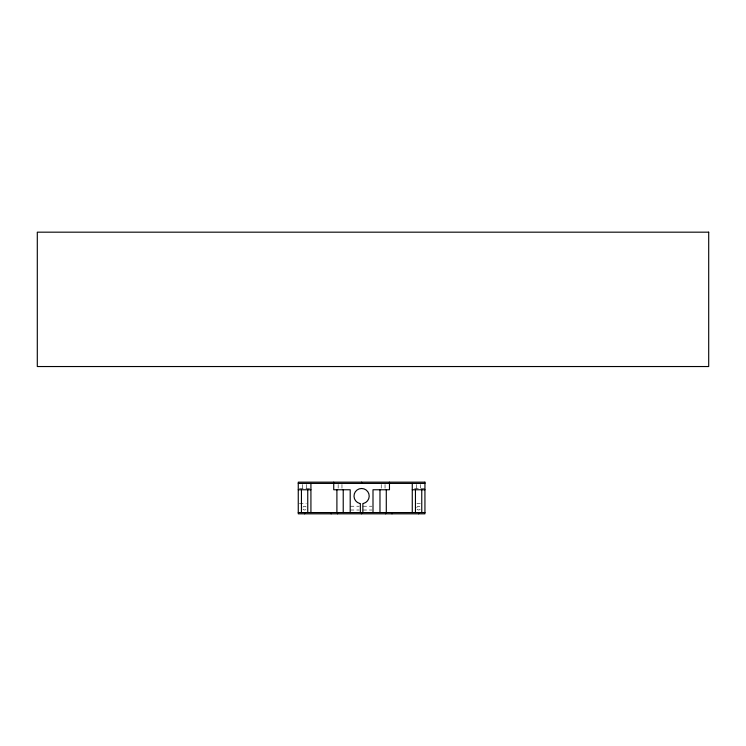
<?xml version="1.0" encoding="UTF-8"?>
<svg xmlns="http://www.w3.org/2000/svg" width="746" height="746" viewBox="0 0 746 746"><rect width="100%" height="100%" fill="white"/><g stroke="black" fill="none" stroke-linecap="round" stroke-linejoin="round"><path stroke-width="0.56" stroke-dasharray="3.73 2.8" d="M299.407 488.49L310.923 488.49M414.571 488.49L424.94 488.49M299.407 503.522L306.317 503.522M416.874 503.522L420.334 503.522M350.2 506.226L359.208 506.226M362.864 506.226L371.872 506.226M350.2 510.022L359.208 510.022M362.864 510.022L371.872 510.022M420.502 484.48L420.502 489.758M416.706 484.48L416.706 489.758M385.039 484.48L385.039 489.758M381.234 484.48L381.234 489.758M341.966 484.48L341.966 489.758M338.162 484.48L338.162 489.758M306.494 484.48L306.494 489.758M302.69 484.48L302.69 489.758M416.772 507.634A1.902 1.902 0 0 1 419.69 506.571A1.902 1.902 0 0 1 419.69 509.677A1.902 1.902 0 0 1 416.772 508.613M302.951 507.177A1.902 1.902 0 0 1 305.813 506.665A1.902 1.902 0 0 1 305.813 509.583A1.902 1.902 0 0 1 302.951 509.07"/><path stroke-width="1.12" d="M298.26 483.417L424.94 483.417M298.26 489.758L310.923 489.758M412.268 489.758L424.94 489.758M298.26 512.558L424.94 512.558M421.76 489.758L421.76 512.558M418.609 512.558L418.609 513.826M415.447 489.758L415.447 512.558M412.268 483.417L412.268 512.558M392.004 512.558L392.004 513.826M389.468 482.158L389.468 489.758L373 489.758L373 512.558M386.288 489.758L386.288 512.558M385.663 512.558L385.663 513.826M379.975 489.758L379.975 512.558M362.864 512.558L362.864 503.522L363.563 503.429A7.6 7.6 0 0 0 367.825 491.726A7.6 7.6 0 0 0 355.376 491.726A7.6 7.6 0 0 0 359.628 503.429L360.337 503.522L360.337 512.558M361.596 482.158L361.596 483.417M361.596 512.558L361.596 513.826M350.2 512.558L350.2 489.758L333.732 489.758L333.732 482.158M343.225 489.758L343.225 512.558M337.528 512.558L337.528 513.826M336.903 489.758L336.903 512.558M331.196 512.558L331.196 513.826M310.923 483.417L310.923 512.558M307.753 489.758L307.753 512.558M304.592 512.558L304.592 513.826M301.44 489.758L301.44 512.558M708.7 232.174L37.3 232.174L37.3 366.538L708.7 366.538L708.7 232.174M424.94 482.158L298.26 482.158L298.26 513.826L424.94 513.826L424.94 482.158"/></g></svg>
